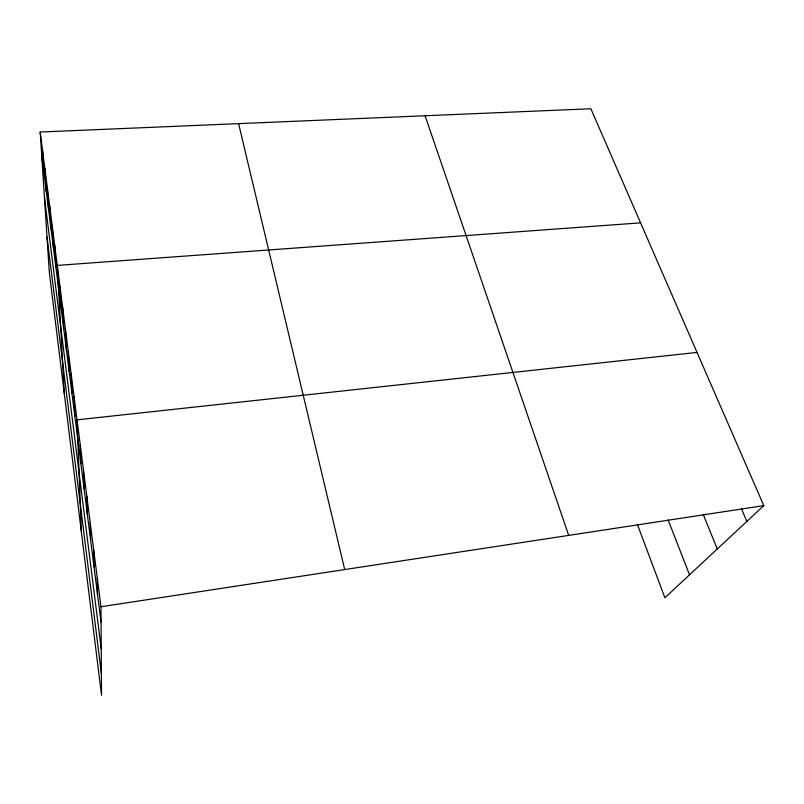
<?xml version="1.0" encoding="UTF-8"?>
<svg xmlns="http://www.w3.org/2000/svg" width="804" height="804" viewBox="0 0 804 804"><rect width="100%" height="100%" fill="white"/><g stroke="black" fill="none" stroke-linecap="round" stroke-linejoin="round"><path stroke-width="1.21" d="M40.2 132.027L100.962 606.749L101.535 695.249L49.295 272.174L40.2 132.027L590.86 108.751L763.8 505.626L664.888 597.774L637.321 524.248M100.962 606.749L763.8 505.626M697.038 352.413L77.033 419.849L81.425 532.328M640.577 222.849L57.275 265.41L64.36 394.171M741.499 508.852L746.836 521.424M703.198 514.359L717.269 548.971M668.154 519.997L689.52 574.82M425.075 115.756L568.699 535.384M238.597 123.645L344.705 569.564M41.748 155.875L101.063 622.266M44.461 197.633L101.234 648.969M47.014 237.029L101.394 673.651M42.491 149.956L43.999 173.594M44.833 168.247L46.3 191.664M47.225 186.9L48.642 210.075M49.657 205.924L51.034 228.859M52.139 225.351L53.466 248.014M54.682 245.17L55.948 267.561M59.918 286.073L61.074 307.852M62.611 307.178L63.717 328.625M65.375 328.736L66.41 349.84M68.199 350.765L69.174 371.498M71.074 373.287L71.988 393.628M74.028 396.312L74.862 416.241M80.209 444.662L80.892 463.677M83.465 470.069L84.058 488.581M86.792 496.088L87.304 514.068M90.209 522.741L90.621 540.157M93.696 550.057L94.018 566.87M97.284 578.046L97.495 594.226"/></g></svg>
